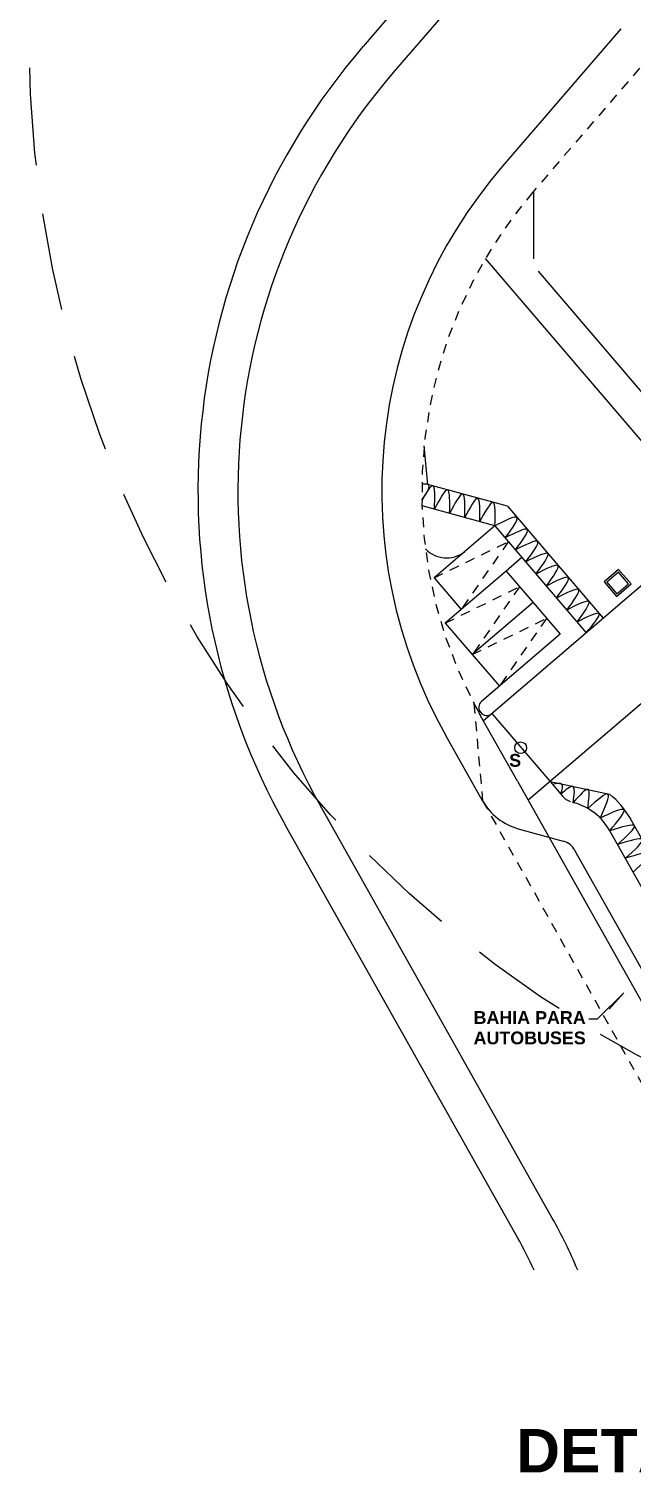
# Model space of a CAD drawing. Extents: x 268 to 383, y 668 to 793.
# Drawn here: x 353.02 to 360.74, y 760.03 to 778.51 of the extents above; entities that cross this region are included whole.
import ezdxf

# ---------------------------------------------------------------- set-up
doc = ezdxf.new("R2010")
doc.units = 0
doc.header["$LTSCALE"] = 0.5
doc.header["$MEASUREMENT"] = 0
doc.linetypes.add('DASHED2', pattern=[0.375, 0.25, -0.125])
doc.linetypes.add('HIDDEN', pattern=[0.375, 0.25, -0.125])
for name, color, linetype in [('2', 1, 'CONTINUOUS'), ('9', 1, 'DASHED2'), ('CALLE-PROY', 3, 'DASHED2'), ('DISEÑO-CORDON', 3, 'CONTINUOUS'), ('DISEÑO-LINEA-PROPIEDAD', 3, 'CONTINUOUS'), ('TEXT', 5, 'CONTINUOUS'), ('TEXTO', 7, 'CONTINUOUS'), ('texturas', 6, 'CONTINUOUS'), ('tuberia_alumbrado', 3, 'DASHED2')]:
    doc.layers.add(name, color=color, linetype=linetype)
doc.styles.add('ALR', font='sanssb__.ttf')
doc.styles.add('ALR4', font='sanssb__.ttf')

msp = doc.modelspace()

# ---------------------------------------------------------------- linework, layer by layer
at = {"layer": '2'}
msp.add_lwpolyline([(360.189, 765.843), (360.301, 765.843), (360.64, 766.173), (360.449, 765.965)], dxfattribs=at)
msp.add_circle((359.318, 769.312), 0.075, dxfattribs=at)
at = {"layer": '9', "color": 4}
for p, q in [((360.986, 778.18, -249.937), (359.471, 776.42, -249.937)), ((358.72, 769.873), (358.831, 768.622)), ((358.831, 768.634, -249.937), (361.414, 764.044, -249.937))]:
    msp.add_line(p, q, dxfattribs=at)
msp.add_arc((363.912, 772.596, -249.937), 5.86, 139.2763, 207.3985, dxfattribs=at)
at = {"layer": 'CALLE-PROY', "color": 5, "linetype": 'Continuous'}
for p, q in [((361.779, 772.169, -249.937), (358.866, 775.577, -249.937)), ((362.09, 772.435, -249.937), (359.546, 775.411, -249.937)), ((359.148, 772.404, -249.937), (360.375, 770.969, -249.937)), ((358.987, 772.151, -249.937), (358.598, 771.819, -249.937)), ((361.779, 772.169, -249.937), (358.841, 769.658, -249.937)), ((358.987, 772.151, -249.937), (360.157, 770.783, -249.937)), ((359.335, 771.749, -249.937), (359.131, 771.574, -249.937)), ((359.131, 771.574, -249.937), (359.477, 771.17, -249.937)), ((362.883, 771.606, -249.937), (359.414, 768.64, -249.937)), ((359.477, 771.17, -249.937), (359.822, 770.765, -249.937)), ((359.822, 770.765, -249.937), (358.817, 769.906, -249.937))]:
    msp.add_line(p, q, dxfattribs=at)
at = {"layer": 'CALLE-PROY', "color": 1, "linetype": 'HIDDEN'}
for p, q in [((358.21, 771.486, -249.937), (359.16, 771.949, -249.937)), ((359.16, 771.949, -249.937), (358.555, 771.082, -249.937)), ((358.353, 770.909, -249.937), (359.304, 771.372, -249.937)), ((359.304, 771.372, -249.937), (358.699, 770.505, -249.937)), ((358.699, 770.505, -249.937), (359.649, 770.968, -249.937)), ((359.649, 770.968, -249.937), (359.045, 770.101, -249.937))]:
    msp.add_line(p, q, dxfattribs=at)
at = {"layer": 'CALLE-PROY', "color": 1, "linetype": 'Continuous'}
for p, q in [((358.598, 771.819, -249.937), (358.21, 771.486, -249.937)), ((358.21, 771.486, -249.937), (358.555, 771.082, -249.937)), ((359.131, 771.574, -249.937), (358.353, 770.909, -249.937)), ((359.477, 771.17, -249.937), (358.699, 770.505, -249.937)), ((358.353, 770.909, -249.937), (358.699, 770.505, -249.937)), ((358.699, 770.505, -249.937), (359.045, 770.101, -249.937))]:
    msp.add_line(p, q, dxfattribs=at)
at = {"layer": 'CALLE-PROY', "color": 5, "linetype": 'Continuous'}
for centre, radius, start, end in [((358.37, 772.118, -249.937), 0.376, 223.7215, 307.3137), ((358.884, 769.828, -249.937), 0.102, 130.53, 310.53)]:
    msp.add_arc(centre, radius, start, end, dxfattribs=at)
at = {"layer": 'CALLE-PROY', "color": 1, "linetype": 'Continuous'}
for points in [[(358.215, 772.364, -249.937), (358.188, 772.665, -249.937), (358.053, 772.48, -249.937)], [(358.408, 772.311, -249.937), (358.382, 772.612, -249.937), (358.212, 772.363, -249.937)], [(358.602, 772.258, -249.937), (358.576, 772.558, -249.937), (358.406, 772.31, -249.937)], [(358.795, 772.205, -249.937), (358.769, 772.505, -249.937), (358.599, 772.256, -249.937)], [(358.989, 772.151, -249.937), (358.963, 772.452, -249.937), (358.793, 772.203, -249.937)], [(359.12, 771.998, -249.937), (359.271, 772.259, -249.937), (358.989, 772.153, -249.937)], [(359.251, 771.844, -249.937), (359.402, 772.105, -249.937), (359.12, 771.999, -249.937)], [(359.383, 771.69, -249.937), (359.534, 771.951, -249.937), (359.252, 771.845, -249.937)], [(359.514, 771.536, -249.937), (359.665, 771.797, -249.937), (359.383, 771.691, -249.937)], [(359.645, 771.381, -249.937), (359.796, 771.643, -249.937), (359.514, 771.536, -249.937)], [(359.776, 771.228, -249.937), (359.927, 771.489, -249.937), (359.646, 771.382, -249.937)], [(359.908, 771.074, -249.937), (360.059, 771.335, -249.937), (359.777, 771.229, -249.937)], [(360.039, 770.92, -249.937), (360.19, 771.181, -249.937), (359.909, 771.075, -249.937)], [(360.157, 770.783, -249.937), (360.322, 771.028, -249.937), (360.04, 770.921, -249.937)], [(359.833, 768.719, -249.937), (359.847, 768.847, -249.937), (359.726, 768.843, -249.937)], [(359.991, 768.611, -249.937), (359.986, 768.817, -249.937), (359.833, 768.718, -249.937)], [(360.177, 768.535, -249.937), (360.18, 768.776, -249.937), (359.991, 768.61, -249.937)], [(360.337, 768.412, -249.937), (360.435, 768.719, -249.937), (360.177, 768.535, -249.937)], [(360.458, 768.25, -249.937), (360.639, 768.518, -249.937), (360.335, 768.411, -249.937)], [(360.558, 768.074, -249.937), (360.775, 768.313, -249.937), (360.458, 768.25, -249.937)], [(360.658, 767.897, -249.937), (360.875, 768.137, -249.937), (360.558, 768.074, -249.937)], [(360.757, 767.721, -249.937), (360.974, 767.961, -249.937), (360.658, 767.897, -249.937)]]:
    msp.add_spline(points, degree=3, dxfattribs=at)
at = {"layer": 'DISEÑO-CORDON'}
for p, q in [((359.203, 779.716, -249.937), (357.687, 777.955, -249.937)), ((360.599, 778.514, -249.937), (359.083, 776.754, -249.937)), ((359.276, 768.885, -249.937), (358.805, 769.722, -249.937)), ((358.831, 768.634, -249.937), (358.359, 769.471, -249.937)), ((359.276, 768.885, -249.937), (361.843, 764.322, -249.937)), ((359.723, 763.292, -249.937), (356.754, 768.568, -249.937)), ((359.976, 768.615, -249.937), (360.001, 768.608, -249.937)), ((359.288, 768.275, -249.937), (359.864, 768.115, -249.937)), ((361.964, 765.575, -249.937), (360.458, 768.25, -249.937)), ((361.518, 765.324, -249.937), (360.013, 767.999, -249.937))]:
    msp.add_line(p, q, dxfattribs=at)
for centre, radius, start, end in [((363.912, 772.596, -249.937), 8.214, 139.2763, 209.3701), ((363.912, 772.596, -249.937), 6.372, 139.2763, 209.3701), ((363.912, 772.596, -249.937), 5.86, 207.3985, 209.3701), ((359.49, 769.005, -249.937), 0.757, 209.3701, 254.4842), ((359.799, 767.879, -249.937), 0.757, 29.3701, 74.4842), ((359.799, 767.879, -249.937), 0.246, 29.3701, 74.4842), ((354.243, 760.208, -249.937), 6.288, 22.6004, 29.3701)]:
    msp.add_arc(centre, radius, start, end, dxfattribs=at)
at = {"layer": 'DISEÑO-CORDON', "linetype": 'HIDDEN'}
msp.add_arc((360.042, 768.852, -249.937), 0.246, 220.53, 254.4842, dxfattribs=at)
at = {"layer": 'DISEÑO-CORDON', "color": 1}
msp.add_spline([(358.053, 772.482, -249.937), (358.131, 772.684, -249.937), (358.052, 772.685, -249.937)], degree=3, dxfattribs=at)
at = {"layer": 'DISEÑO-LINEA-PROPIEDAD'}
for p, q in [((358.815, 780.049, -249.937), (357.3, 778.289, -249.937)), ((359.278, 763.041, -249.937), (356.309, 768.317, -249.937))]:
    msp.add_line(p, q, dxfattribs=at)
for centre, radius, start, end in [((363.912, 772.596, -249.937), 8.725, 139.2763, 209.3701), ((354.243, 760.208, -249.937), 5.777, 24.7294, 29.3701)]:
    msp.add_arc(centre, radius, start, end, dxfattribs=at)
at = {"layer": 'TEXT'}
for p, q in [((359.695, 768.88, -249.937), (360.455, 768.716, -249.937)), ((362.232, 765.725, -249.937), (360.726, 768.401, -249.937))]:
    msp.add_line(p, q, dxfattribs=at)
msp.add_arc((359.799, 767.879, -249.937), 1.064, 29.3701, 51.9272, dxfattribs=at)
at = {"layer": 'texturas', "color": 5}
for p, q in [((359.487, 775.57, -249.937), (359.487, 776.439, -249.937)), ((358.131, 772.684, -249.937), (358.081, 773.176, -249.937)), ((359.148, 772.404, -249.937), (358.131, 772.684, -249.937)), ((358.987, 772.151, -249.937), (358.055, 772.408, -249.937))]:
    msp.add_line(p, q, dxfattribs=at)
at = {"layer": 'texturas', "color": 1, "linetype": 'Continuous'}
msp.add_line((358.95, 769.751, -249.937), (359.695, 768.88, -249.937), dxfattribs=at)
at = {"layer": 'texturas', "color": 3, "linetype": 'Continuous'}
msp.add_line((359.695, 768.88, -249.937), (359.855, 768.692, -249.937), dxfattribs=at)
at = {"layer": 'texturas', "color": 1, "elevation": -249.937}
msp.add_lwpolyline([(360.572, 771.595), (360.386, 771.436), (360.545, 771.249), (360.732, 771.409), (360.572, 771.595)], dxfattribs=at)
msp.add_lwpolyline([(360.57, 771.561), (360.42, 771.433), (360.548, 771.284), (360.697, 771.411)], close=True, dxfattribs=at)
at = {"layer": 'tuberia_alumbrado', "ltscale": 10}
msp.add_circle((367.881, 778.444), 14.858, dxfattribs=at)

# ---------------------------------------------------------------- texts
at = {"layer": '2', "style": 'ALR4'}
for s, height, p in [('S', 0.164, (359.171, 769.069)), ('BAHIA PARA', 0.1637, (358.715, 765.777)), ('AUTOBUSES', 0.1637, (358.715, 765.516))]:
    msp.add_text(s, height=height, dxfattribs=at).set_placement(p)
at = {"layer": 'TEXTO', "color": 3, "style": 'ALR'}
msp.add_text('DETALLE COBERTURA PARARAYOS', height=0.55675, dxfattribs=at).set_placement((359.26, 760.035))

doc.saveas('drawing.dxf')
